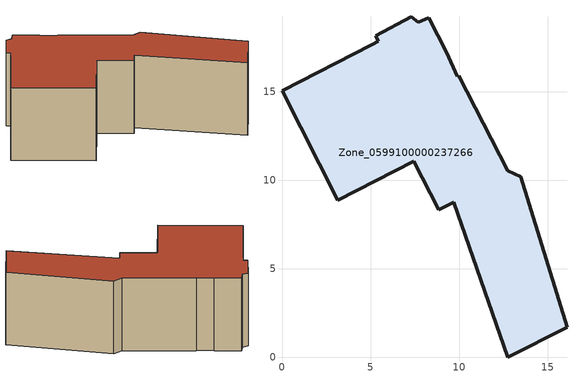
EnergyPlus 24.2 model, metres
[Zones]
Zone_0599100000237266
 floor ground (C_G): 5.06,17.63 5.45,17.84 5.3,18.16 7.3,19.23 7.68,18.91 8.28,19.18 9.3,17.2 9.89,15.86 9.97,15.91 12.75,10.52 13.49,10.2 16.09,1.71 12.76,0 9.69,8.76 8.85,8.33 7.45,11.06 3.14,8.86 0,15.05 z0
 wall outside (C_F): 3.14,8.86 7.45,11.06 8.85,8.33 9.69,8.76 12.76,0 16.09,1.71 13.49,10.2 12.75,10.52 9.97,15.91 9.89,15.86 9.3,17.2 8.28,19.18 7.68,18.91 7.3,19.23 5.3,18.16 5.45,17.84 5.06,17.63 0,15.05 3.14,8.86 z0:6.63
 roof outside (C_R): 9.97,15.91 9.89,15.86 9.3,17.2 8.28,19.18 7.68,18.91 7.3,19.23 5.3,18.16 5.45,17.84 5.06,17.63 0,15.05 3.14,8.86 7.45,11.06 8.85,8.33 9.69,8.76 12.76,0 16.09,1.71 13.49,10.2 12.75,10.52 z6.63
[BUILDING]
Pand.0599100000237266: North Axis=0; Terrain=City; Loads Convergence Tolerance Value=0.04; Temperature Convergence Tolerance Value=0.4; Solar Distribution=FullExterior; Maximum Number of Warmup Days=25; Minimum Number of Warmup Days=1
[Site:Location]
Rotterdam.The.Hague.AP_ZH_NLD Design_Conditions: Latitude=51.96; Longitude=4.45; Time Zone=1; Elevation=-4.5
[SITE:GROUNDTEMPERATURE:BUILDINGSURFACE]
18, 18, 18, 18, 18, 18, 18, 18, 18, 18, 18, 18
[MATERIAL] Thermal Absorptance=0.9; Solar Absorptance=0.7; Visible Absorptance=0.7
Name | Roughness | Thickness | Conductivity | Density | Specific Heat
G.TI.1946 | MediumSmooth | 0.15 | 1 | 540 | 1210
F.TI.1946 | Rough | 0.3 | 0.857143 | 1920 | 840
R.TI.1946 | MediumRough | 0.2 | 0.1 | 1500 | 1000
[CONSTRUCTION]
C_G: G.TI.1946
C_F: F.TI.1946
C_R: R.TI.1946
[ZONE]
Zone_0599100000237266: Type=1; Multiplier=1; Ceiling Height=Autocalculate; Volume=Autocalculate; Floor Area=autocalculate; Part of Total Floor Area=Yes
[ZONEINFILTRATION:DESIGNFLOWRATE]
Infil_Zone_0599100000237266: Zone or ZoneList or Space or SpaceList=Zone_0599100000237266; Schedule=AlwaysOn; Design Flow Rate Calculation Method=Flow/Area; Flow Rate per Floor Area=0.003; Constant Term Coefficient=1; Temperature Term Coefficient=0; Velocity Term Coefficient=0; Velocity Squared Term Coefficient=0
[HVACTEMPLATE:ZONE:IDEALLOADSAIRSYSTEM]
Zone_0599100000237266: Maximum Heating Supply Air Temperature=50; Minimum Cooling Supply Air Temperature=13; Maximum Heating Supply Air Humidity Ratio=0.0156; Minimum Cooling Supply Air Humidity Ratio=0.0077; Heating Limit=NoLimit; Cooling Limit=NoLimit; Dehumidification Control Type=ConstantSensibleHeatRatio; Cooling Sensible Heat Ratio=0.7; Dehumidification Setpoint=60; Humidification Control Type=None; Humidification Setpoint=30; Outdoor Air Method=None; Outdoor Air Flow Rate per Person=0.00944; Outdoor Air Flow Rate per Zone Floor Area=0; Outdoor Air Flow Rate per Zone=0; Demand Controlled Ventilation Type=None; Outdoor Air Economizer Type=NoEconomizer; Heat Recovery Type=None; Sensible Heat Recovery Effectiveness=0.7; Latent Heat Recovery Effectiveness=0.65
[ZONECONTROL:THERMOSTAT]
ThermostatControl_Zone_0599100000237266: Zone or ZoneList=Zone_0599100000237266; Control Type Schedule=DualSetpointControlType; Control 1=Thermostat_Zone_0599100000237266; Temperature Difference Between Cutout And Setpoint=0
[THERMOSTATSETPOINT:DUALSETPOINT]
Thermostat_Zone_0599100000237266: Heating Setpoint Temperature Schedule=HeatingSetpoint_Zone_0599100000237266; Cooling Setpoint Temperature Schedule=CoolingSetpoint_Zone_0599100000237266
[SCHEDULE:COMPACT]
HeatingSetpoint_Zone_0599100000237266: Through: 12/31, For: AllDays, Until: 24:00, 21
CoolingSetpoint_Zone_0599100000237266: Through: 12/31, For: AllDays, Until: 24:00, 24
DualSetpointControlType: Through: 12/31, For: AllDays, Until: 24:00, 4
AlwaysOn: Through: 12/31, For: AllDays, Until: 24:00, 1
